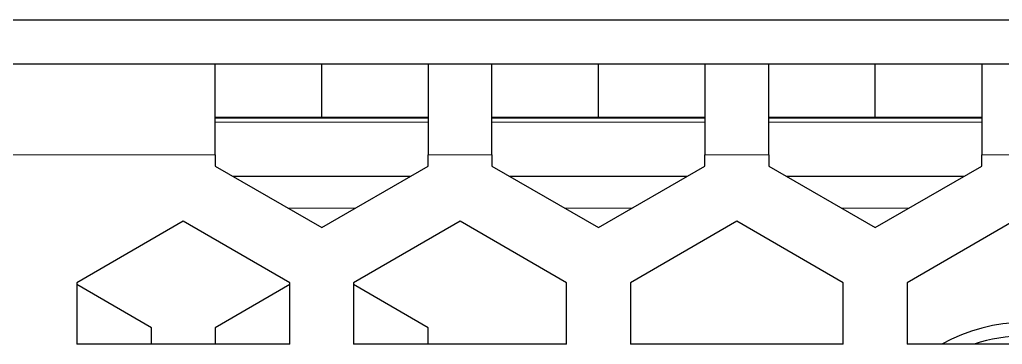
# Model space of a CAD drawing. Extents: x -260425 to 1294666, y -169889 to -2349.
# Drawn here: x 1001668.3 to 1001852.9, y -26303.1 to -26242.2 of the extents above; entities that cross this region are included whole.
import ezdxf
from ezdxf.enums import TextEntityAlignment as Align

# ---------------------------------------------------------------- set-up
doc = ezdxf.new("R2010")
doc.units = 0
doc.header["$LTSCALE"] = 100
doc.layers.add('case', color=7, linetype='Continuous')
doc.styles.add('1ISOCPEUR', font='isocpeui.ttf', dxfattribs={"height": 250})

# ---------------------------------------------------------------- blocks, each defined once
blk = doc.blocks.new('АТС')
at = {"layer": 'case', "lineweight": 25}
for points in [[(3248, 217.99), (3248, 217.99), (3132, 217.99), (3132, 217.99)], [(3248, 200.99), (3248, 200.99), (3248, 217.99), (3248, 217.99)], [(3268, 217.99), (3268, 217.99), (3248, 217.99), (3248, 217.99)], [(3268, 207.99), (3268, 207.99), (3268, 217.99), (3268, 217.99)], [(3288, 217.99), (3288, 217.99), (3268, 217.99), (3268, 217.99)], [(3300, 217.99), (3300, 217.99), (3288, 217.99), (3288, 217.99)], [(3288, 217.99), (3288, 217.99), (3288, 200.99), (3288, 200.99)], [(3300, 200.99), (3300, 200.99), (3300, 217.99), (3300, 217.99)], [(3320, 217.99), (3320, 217.99), (3300, 217.99), (3300, 217.99)], [(3320, 207.99), (3320, 207.99), (3320, 217.99), (3320, 217.99)], [(3340, 217.99), (3340, 217.99), (3320, 217.99), (3320, 217.99)], [(3340, 217.99), (3340, 217.99), (3340, 200.99), (3340, 200.99)], [(3352, 217.99), (3352, 217.99), (3340, 217.99), (3340, 217.99)], [(3352, 200.99), (3352, 200.99), (3352, 217.99), (3352, 217.99)], [(3372, 217.99), (3372, 217.99), (3352, 217.99), (3352, 217.99)], [(3372, 207.99), (3372, 207.99), (3372, 217.99), (3372, 217.99)], [(3392, 217.99), (3392, 217.99), (3372, 217.99), (3372, 217.99)], [(3404, 217.99), (3404, 217.99), (3392, 217.99), (3392, 217.99)], [(3392, 217.99), (3392, 217.99), (3392, 200.99), (3392, 200.99)], [(3268, 207.99), (3268, 207.99), (3248, 207.99), (3248, 207.99)], [(3288, 207.99), (3288, 207.99), (3268, 207.99), (3268, 207.99)], [(3320, 207.99), (3320, 207.99), (3300, 207.99), (3300, 207.99)], [(3340, 207.99), (3340, 207.99), (3320, 207.99), (3320, 207.99)], [(3372, 207.99), (3372, 207.99), (3352, 207.99), (3352, 207.99)], [(3392, 207.99), (3392, 207.99), (3372, 207.99), (3372, 207.99)], [(3248, 200.99), (3248, 200.99), (3248, 198.87), (3248, 198.87)], [(3288, 198.87), (3288, 198.87), (3288, 200.99), (3288, 200.99)], [(3300, 200.99), (3300, 200.99), (3300, 198.87), (3300, 198.87)], [(3340, 198.87), (3340, 198.87), (3340, 200.99), (3340, 200.99)], [(3352, 200.99), (3352, 200.99), (3352, 198.87), (3352, 198.87)], [(3392, 198.87), (3392, 198.87), (3392, 200.99), (3392, 200.99)], [(3248, 198.87), (3248, 198.87), (3268, 187.32), (3268, 187.32)], [(3268, 187.32), (3268, 187.32), (3288, 198.87), (3288, 198.87)], [(3300, 198.87), (3300, 198.87), (3320, 187.32), (3320, 187.32)], [(3320, 187.32), (3320, 187.32), (3340, 198.87), (3340, 198.87)], [(3352, 198.87), (3352, 198.87), (3372, 187.32), (3372, 187.32)], [(3372, 187.32), (3372, 187.32), (3392, 198.87), (3392, 198.87)], [(3251.25, 196.99), (3251.25, 196.99), (3284.75, 196.99), (3284.75, 196.99)], [(3303.25, 196.99), (3303.25, 196.99), (3336.75, 196.99), (3336.75, 196.99)], [(3355.25, 196.99), (3355.25, 196.99), (3388.75, 196.99), (3388.75, 196.99)], [(3242, 188.51), (3242, 188.51), (3222, 176.96), (3222, 176.96)], [(3262, 176.96), (3262, 176.96), (3242, 188.51), (3242, 188.51)], [(3294, 188.51), (3294, 188.51), (3274, 176.96), (3274, 176.96)], [(3314, 176.96), (3314, 176.96), (3294, 188.51), (3294, 188.51)], [(3346, 188.51), (3346, 188.51), (3326, 176.96), (3326, 176.96)], [(3366, 176.96), (3366, 176.96), (3346, 188.51), (3346, 188.51)], [(3398, 188.51), (3398, 188.51), (3378, 176.96), (3378, 176.96)], [(3222, 176.96), (3222, 176.96), (3222, 165.42), (3222, 165.42)], [(3236, 168.54), (3236, 168.54), (3222, 176.62), (3222, 176.62)], [(3262, 176.62), (3262, 176.62), (3248, 168.54), (3248, 168.54)], [(3262, 165.42), (3262, 165.42), (3262, 176.96), (3262, 176.96)], [(3274, 176.96), (3274, 176.96), (3274, 165.42), (3274, 165.42)], [(3288, 168.54), (3288, 168.54), (3274, 176.62), (3274, 176.62)], [(3314, 165.42), (3314, 165.42), (3314, 176.96), (3314, 176.96)], [(3326, 176.96), (3326, 176.96), (3326, 165.42), (3326, 165.42)], [(3366, 165.42), (3366, 165.42), (3366, 176.96), (3366, 176.96)], [(3378, 176.96), (3378, 176.96), (3378, 165.42), (3378, 165.42)], [(3415.5, 165.42), (3405.88, 170.85), (3394.12, 170.85), (3384.5, 165.42)], [(3236, 165.42), (3236, 165.42), (3236, 168.54), (3236, 168.54)], [(3248, 168.54), (3248, 168.54), (3248, 165.42), (3248, 165.42)], [(3288, 165.42), (3288, 165.42), (3288, 168.54), (3288, 168.54)], [(3409.43, 165.42), (3403.32, 167.52), (3396.68, 167.52), (3390.57, 165.42)], [(3262, 165.42), (3262, 165.42), (3222, 165.42), (3222, 165.42)], [(3314, 165.42), (3314, 165.42), (3274, 165.42), (3274, 165.42)], [(3366, 165.42), (3366, 165.42), (3326, 165.42), (3326, 165.42)], [(3418, 165.42), (3418, 165.42), (3378, 165.42), (3378, 165.42)]]:
    blk.add_open_spline(points, degree=3, dxfattribs=at)
at = {"layer": 'case', "lineweight": 18}
for points in [[(3248, 207.89), (3248, 207.89), (3288, 207.89), (3288, 207.89)], [(3248, 207.09), (3248, 207.09), (3288, 207.09), (3288, 207.09)], [(3300, 207.89), (3300, 207.89), (3340, 207.89), (3340, 207.89)], [(3300, 207.09), (3300, 207.09), (3340, 207.09), (3340, 207.09)], [(3352, 207.89), (3352, 207.89), (3392, 207.89), (3392, 207.89)], [(3352, 207.09), (3352, 207.09), (3392, 207.09), (3392, 207.09)], [(3248, 200.99), (3248, 200.99), (3132, 200.99), (3132, 200.99)], [(3300, 200.99), (3300, 200.99), (3288, 200.99), (3288, 200.99)], [(3352, 200.99), (3352, 200.99), (3340, 200.99), (3340, 200.99)], [(3404, 200.99), (3404, 200.99), (3392, 200.99), (3392, 200.99)], [(3261.64, 190.99), (3261.64, 190.99), (3274.36, 190.99), (3274.36, 190.99)], [(3313.65, 190.99), (3313.65, 190.99), (3326.36, 190.99), (3326.36, 190.99)], [(3365.65, 190.99), (3365.65, 190.99), (3378.36, 190.99), (3378.36, 190.99)]]:
    blk.add_open_spline(points, degree=3, dxfattribs=at)
blk = doc.blocks.new('*U214')
at = {"color": 0, "linetype": 'ByBlock', "lineweight": -2}
blk.add_line((174.5, -22.225), (625.5, -22.225), dxfattribs=at)
at = {"color": 0, "lineweight": -2, "style": '1ISOCPEUR', "oblique": 15, "flags": 8}
blk.add_attdef('НАИМЕНОВАНИЕ', text='', height=25, dxfattribs=at).set_placement((750, 10.425), align=Align.MIDDLE_LEFT)

msp = doc.modelspace()

# ---------------------------------------------------------------- block references
at = {"xscale": 10, "yscale": 10, "zscale": 10}
msp.add_blockref('*U214', (996576.69, -26019.92), dxfattribs=at)
msp.add_blockref('АТС', (998457.03, -26468.52))

doc.saveas('drawing.dxf')
